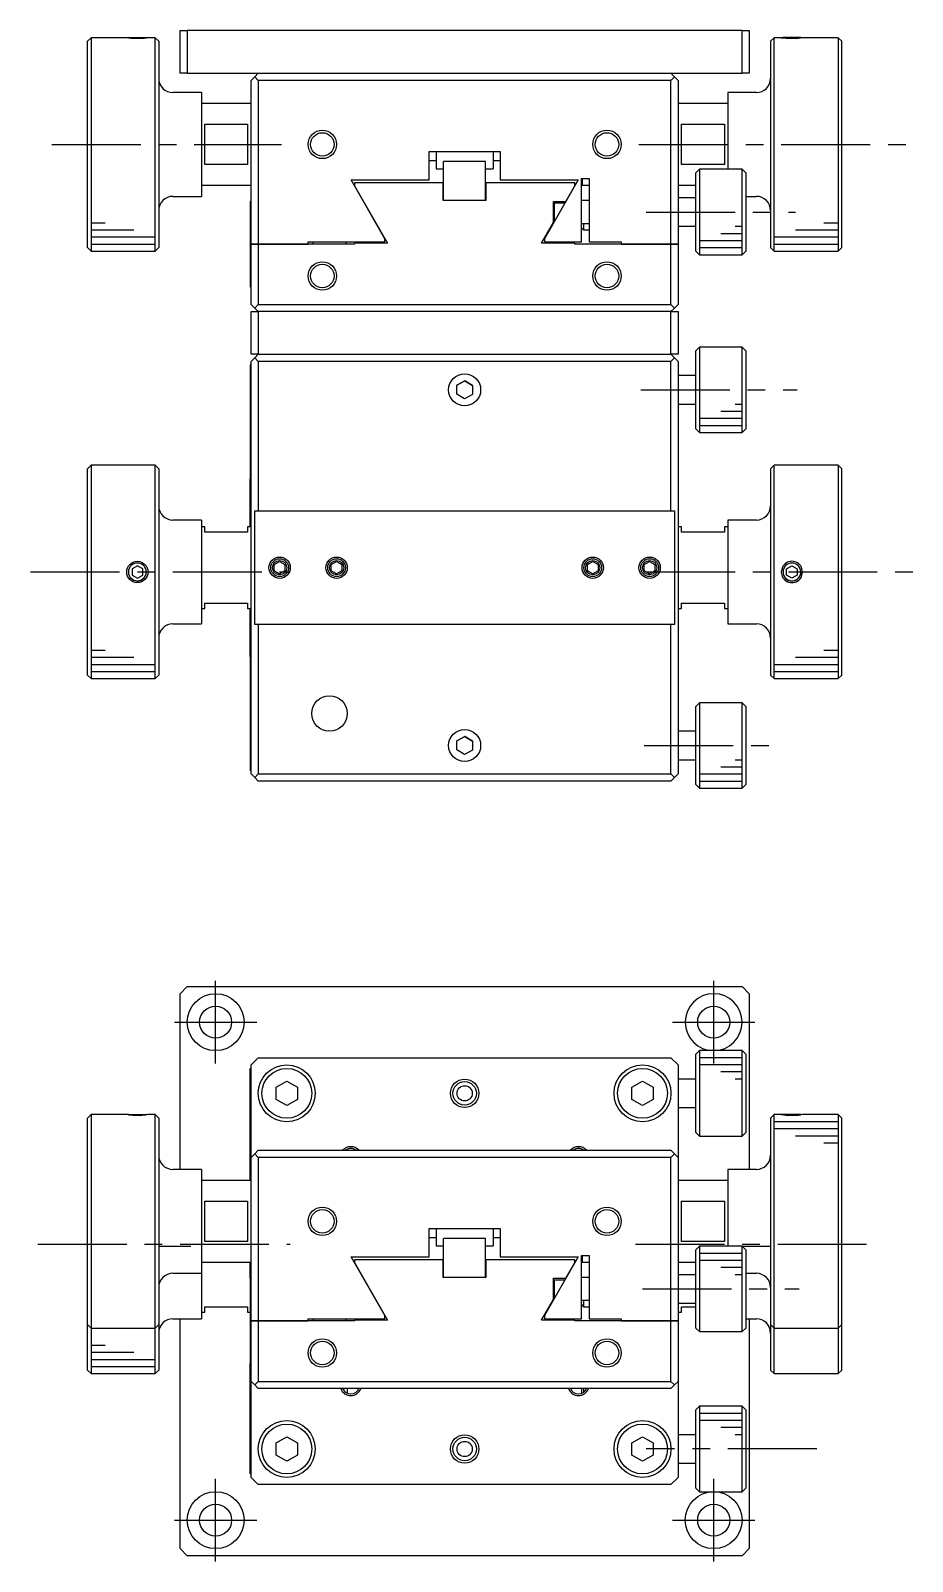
# Model space of a CAD drawing. Extents: x -78 to 403, y 26 to 392.
# Drawn here: x 42 to 165.9, y 176.3 to 391.5 of the extents above; entities that cross this region are included whole.
import ezdxf

# ---------------------------------------------------------------- set-up
doc = ezdxf.new("R2010")
doc.units = 0
doc.header["$LTSCALE"] = 10
doc.linetypes.add('CENTER', pattern=[2, 1.25, -0.25, 0.25, -0.25])
doc.layers.get('0').update_dxf_attribs({"linetype": 'CONTINUOUS'})
doc.layers.add('CENTER', color=1, linetype='CENTER')

msp = doc.modelspace()

# ---------------------------------------------------------------- linework, layer by layer
at = {"color": 7, "linetype": 'CONTINUOUS'}
for p, q in [((50.508909, 390.518389), (50.008909, 390.018389)), ((50.008909, 361.018389), (50.008909, 390.018389)), ((50.508909, 390.518389), (50.508909, 360.518389)), ((55.699696, 390.518389), (50.508909, 390.518389)), ((55.758909, 390.547995), (55.699696, 390.518389)), ((55.758909, 390.547995), (58.258909, 390.547995)), ((58.318121, 390.518389), (58.258909, 390.547995)), ((59.508909, 390.518389), (58.508904, 390.518389)), ((59.508909, 360.518389), (59.508909, 390.518389)), ((60.008909, 390.018389), (59.508909, 390.518389)), ((60.008909, 390.018389), (60.008909, 361.018389)), ((63.008909, 385.518389), (63.008909, 391.518389)), ((63.008909, 391.518389), (64.008909, 391.518389)), ((64.008909, 391.518389), (64.008909, 385.518389)), ((142.008909, 391.518389), (64.008909, 391.518389)), ((142.008909, 385.518389), (142.008909, 391.518389)), ((142.008909, 391.518389), (143.008909, 391.518389)), ((143.008909, 391.518389), (143.008909, 385.518389)), ((146.508909, 390.518389), (146.008909, 390.018389)), ((146.008909, 390.018389), (146.008909, 361.018389)), ((146.508909, 360.518389), (146.508909, 390.518389)), ((147.699696, 390.518389), (146.508909, 390.518389)), ((147.758909, 390.547995), (147.699696, 390.518389)), ((150.258909, 390.547995), (147.758909, 390.547995)), ((150.318121, 390.518389), (150.258909, 390.547995)), ((155.508909, 390.518389), (150.508904, 390.518389)), ((155.508909, 390.518389), (155.508909, 360.518389)), ((156.008909, 390.018389), (155.508909, 390.518389)), ((156.008909, 361.018389), (156.008909, 390.018389)), ((64.008909, 385.518389), (63.008909, 385.518389)), ((64.008909, 385.518389), (142.008909, 385.518389)), ((73.508909, 385.018389), (74.008909, 385.518389)), ((132.008909, 385.518389), (132.508909, 385.018389)), ((143.008909, 385.518389), (142.008909, 385.518389)), ((73.008909, 384.518389), (73.508909, 385.018389)), ((73.008909, 361.518389), (73.008909, 384.518389)), ((73.508909, 385.018389), (74.008909, 384.518389)), ((74.008909, 384.518389), (74.008909, 361.518389)), ((132.008909, 384.518389), (74.008909, 384.518389)), ((132.008909, 384.518389), (132.508909, 385.018389)), ((132.008909, 361.518389), (132.008909, 384.518389)), ((132.508909, 385.018389), (133.008909, 384.518389)), ((133.008909, 384.518389), (133.008909, 361.518389)), ((66.008909, 382.818389), (62.008909, 382.818389)), ((66.008909, 382.818389), (66.008909, 368.218389)), ((73.008909, 381.268389), (66.008909, 381.268389)), ((140.008909, 381.268389), (133.008909, 381.268389)), ((140.008909, 382.818389), (140.008909, 372.018389)), ((144.008909, 382.818389), (140.008909, 382.818389)), ((66.508909, 372.678935), (66.508909, 378.357843)), ((66.508909, 378.357843), (72.508909, 378.357843)), ((72.508909, 378.357843), (72.508909, 372.678935)), ((133.508909, 378.357843), (139.508909, 378.357843)), ((133.508909, 372.678935), (133.508909, 378.357843)), ((139.508909, 378.357843), (139.508909, 372.678935)), ((98.008909, 370.518389), (98.008909, 374.518389)), ((98.008909, 374.518389), (108.008909, 374.518389)), ((99.008909, 374.518389), (99.008909, 372.093389)), ((107.008909, 374.518389), (107.008909, 372.093389)), ((108.008909, 374.518389), (108.008909, 370.518389)), ((72.508909, 372.678935), (66.508909, 372.678935)), ((98.008909, 373.268389), (99.008909, 373.268389)), ((100.058909, 367.618389), (100.058909, 373.118389)), ((105.958909, 373.118389), (100.058909, 373.118389)), ((105.958909, 367.618389), (105.958909, 373.118389)), ((107.008909, 373.268389), (108.008909, 373.268389)), ((139.508909, 372.678935), (133.508909, 372.678935)), ((87.044807, 370.518389), (98.008909, 370.518389)), ((91.808909, 362.266723), (87.044807, 370.518389)), ((99.008909, 372.093389), (100.058909, 372.093389)), ((105.958909, 372.093389), (107.008909, 372.093389)), ((108.008909, 370.518389), (118.97301, 370.518389)), ((118.97301, 370.518389), (114.208909, 362.266723)), ((119.408909, 370.718389), (120.508909, 370.718389)), ((119.408909, 361.818389), (119.408909, 370.718389)), ((119.508909, 370.718389), (119.508909, 369.768389)), ((120.508909, 370.718389), (120.508909, 361.818389)), ((136.008909, 372.018389), (135.508909, 371.518389)), ((135.508909, 360.518389), (135.508909, 371.518389)), ((136.008909, 372.018389), (136.008909, 360.018389)), ((142.008909, 372.018389), (136.008909, 372.018389)), ((142.008909, 360.018738), (142.008909, 372.018389)), ((142.508909, 371.518389), (142.008909, 372.018389)), ((142.508909, 371.518389), (142.508909, 360.518709)), ((62.008909, 368.218389), (66.008909, 368.218389)), ((66.008909, 369.768389), (73.008909, 369.768389)), ((87.508909, 370.118389), (87.508909, 369.718313)), ((100.008909, 370.118389), (87.508909, 370.118389)), ((87.508909, 369.718313), (92.185402, 361.618389)), ((100.008909, 367.618389), (100.008909, 370.118389)), ((106.008909, 370.118389), (106.008909, 367.618389)), ((118.508909, 370.118389), (106.008909, 370.118389)), ((117.238782, 367.518389), (118.508909, 369.718313)), ((118.508909, 369.718313), (118.508909, 370.118389)), ((119.508909, 369.768389), (120.508909, 369.768389)), ((133.008909, 369.768389), (135.508909, 369.768389)), ((135.508909, 368.018389), (133.008928, 368.018389)), ((142.508909, 368.218389), (144.008909, 368.218389)), ((73.008909, 367.518389), (72.858909, 367.518389)), ((72.858909, 367.518389), (72.858909, 361.518389)), ((106.008909, 367.618389), (100.008909, 367.618389)), ((115.508909, 367.518389), (117.238782, 367.518389)), ((115.508909, 364.522161), (115.508909, 367.518389)), ((115.608909, 367.268389), (115.508909, 367.168389)), ((115.608909, 367.268389), (115.608909, 364.768389)), ((117.096622, 367.268389), (115.608909, 367.268389)), ((120.508909, 367.618389), (119.408909, 367.618389)), ((113.832415, 361.618389), (115.508909, 364.522161)), ((115.508909, 364.868389), (115.608909, 364.768389)), ((115.608909, 364.768389), (115.653246, 364.768389)), ((119.408909, 364.418389), (120.508909, 364.418389)), ((119.408909, 363.818389), (119.458909, 363.768389)), ((119.458909, 363.768389), (119.708909, 363.518389)), ((119.708909, 364.418389), (119.708909, 363.518389)), ((133.008928, 364.018389), (135.508909, 364.018389)), ((81.008909, 361.518389), (81.008909, 361.818389)), ((81.008909, 361.818389), (91.808909, 361.818389)), ((81.658909, 361.818389), (81.658909, 361.518389)), ((86.358909, 361.518389), (86.358909, 361.818389)), ((87.508909, 361.618389), (87.508909, 361.518389)), ((92.185402, 361.618389), (87.508909, 361.618389)), ((91.808909, 361.818389), (91.808909, 362.266723)), ((118.508909, 361.618389), (113.832415, 361.618389)), ((114.208909, 362.266723), (114.208909, 361.818389)), ((114.208909, 361.818389), (119.408909, 361.818389)), ((118.508909, 361.518389), (118.508909, 361.618389)), ((119.708909, 363.518389), (120.508889, 363.518389)), ((120.508909, 361.818389), (125.008909, 361.818389)), ((125.008909, 361.818389), (125.008909, 361.518389)), ((50.008909, 361.018389), (50.508909, 360.518389)), ((50.508909, 360.518389), (59.508909, 360.518389)), ((59.508909, 360.518389), (60.008909, 361.018389)), ((73.008909, 361.518389), (72.858909, 361.518389)), ((73.008909, 361.518389), (72.858909, 361.518389)), ((72.858909, 361.518389), (72.858909, 355.518389)), ((73.008909, 353.018389), (73.008909, 361.518389)), ((73.008909, 361.518389), (74.008909, 361.518389)), ((74.008909, 361.518389), (73.008909, 361.518389)), ((74.008909, 361.518389), (74.008909, 353.018389)), ((81.008909, 361.518389), (74.008909, 361.518389)), ((74.008909, 361.518389), (81.008909, 361.518389)), ((87.508909, 361.518389), (81.008909, 361.518389)), ((125.008909, 361.518389), (118.508909, 361.518389)), ((132.008909, 361.518389), (125.008909, 361.518389)), ((125.008909, 361.518389), (132.008909, 361.518389)), ((132.008909, 353.018389), (132.008909, 361.518389)), ((132.008909, 361.518389), (133.008909, 361.518389)), ((133.008909, 361.518389), (132.008909, 361.518389)), ((133.008909, 361.518389), (133.008909, 353.018389)), ((135.508909, 360.518389), (136.008909, 360.018389)), ((136.008909, 360.018389), (142.008909, 360.018389)), ((142.008909, 360.018389), (142.508909, 360.518389)), ((142.008909, 360.018389), (142.008909, 360.018738)), ((142.508909, 360.518709), (142.508909, 360.518389)), ((146.008909, 361.018389), (146.508909, 360.518389)), ((146.508909, 360.518389), (155.508909, 360.518389)), ((155.508909, 360.518389), (156.008909, 361.018389)), ((72.858909, 355.518389), (73.008909, 355.518389)), ((73.508909, 352.518389), (73.008909, 353.018389)), ((74.008909, 353.018389), (73.508909, 352.518389)), ((74.008909, 353.018389), (132.008909, 353.018389)), ((132.508909, 352.518389), (132.008909, 353.018389)), ((133.008909, 353.018389), (132.508909, 352.518389)), ((73.008909, 346.018389), (73.008909, 352.018389)), ((73.008909, 352.018389), (74.008909, 352.018389)), ((73.508909, 352.518389), (74.008909, 352.018389)), ((74.008909, 352.018389), (74.008909, 346.018389)), ((132.008909, 352.018389), (74.008909, 352.018389)), ((132.008909, 352.018389), (132.508909, 352.518389)), ((132.008909, 346.018389), (132.008909, 352.018389)), ((132.008909, 352.018389), (133.008909, 352.018389)), ((133.008909, 352.018389), (133.008909, 346.018389)), ((136.008909, 347.018389), (135.508909, 346.518389)), ((135.508909, 341.077751), (135.508909, 346.518389)), ((136.008909, 347.018389), (136.008909, 341.083148)), ((142.008909, 347.018389), (136.008909, 347.018389)), ((142.008909, 335.018389), (142.008909, 347.018389)), ((142.508909, 346.518389), (142.008909, 347.018389)), ((142.508909, 346.518389), (142.508909, 335.518389)), ((73.008909, 344.518389), (72.858909, 344.518389)), ((72.858909, 344.518389), (72.858909, 328.518389)), ((74.008909, 346.018389), (73.008909, 346.018389)), ((73.508909, 345.518389), (73.008909, 345.018389)), ((73.008909, 287.018389), (73.008909, 345.018389)), ((74.008909, 346.018389), (73.508909, 345.518389)), ((73.508909, 345.518389), (74.008909, 345.018389)), ((74.008909, 346.018389), (132.008909, 346.018389)), ((74.008909, 345.018389), (74.008909, 324.018389)), ((132.008909, 345.018389), (74.008909, 345.018389)), ((133.008909, 346.018389), (132.008909, 346.018389)), ((132.508909, 345.518389), (132.008909, 346.018389)), ((132.008909, 345.018389), (132.508909, 345.518389)), ((132.008909, 324.018389), (132.008909, 345.018389)), ((133.008909, 345.018389), (132.508909, 345.518389)), ((133.008909, 345.018389), (133.008909, 287.018389)), ((101.914705, 341.66341), (103.020412, 342.288507)), ((103.020412, 342.288507), (101.914705, 341.66341)), ((103.020412, 342.288507), (104.114615, 341.643486)), ((104.114615, 341.643486), (103.020412, 342.288507)), ((135.508909, 343.018389), (133.008928, 343.018389)), ((101.903202, 340.393292), (101.914705, 341.66341)), ((102.997405, 339.74827), (101.903202, 340.393292)), ((104.103112, 340.373367), (102.997405, 339.74827)), ((104.114615, 341.643486), (104.103112, 340.373367)), ((135.508909, 335.518389), (135.508909, 341.077751)), ((136.008909, 341.083148), (136.008909, 335.018389)), ((133.008928, 339.018389), (135.508909, 339.018389)), ((135.508909, 335.518389), (136.008909, 335.018389)), ((136.008909, 335.018389), (142.008909, 335.018389)), ((142.008909, 335.018389), (142.508909, 335.518389)), ((50.508909, 330.418389), (50.008909, 329.918389)), ((50.008909, 315.418389), (50.008909, 329.918389)), ((50.508909, 330.418389), (50.508909, 315.418389)), ((59.508909, 330.418389), (50.508909, 330.418389)), ((59.508909, 300.418389), (59.508909, 330.418389)), ((60.008909, 329.918389), (59.508909, 330.418389)), ((60.008909, 329.918389), (60.008909, 300.918389)), ((146.508909, 330.418389), (146.008909, 329.918389)), ((146.008909, 329.918389), (146.008909, 300.918389)), ((146.508909, 300.418389), (146.508909, 330.418389)), ((155.508909, 330.418389), (146.508909, 330.418389)), ((155.508909, 330.418389), (155.508909, 315.418389)), ((156.008909, 329.918389), (155.508909, 330.418389)), ((156.008909, 315.418389), (156.008909, 329.918389)), ((73.008909, 328.518389), (72.858909, 328.518389)), ((72.858909, 328.018389), (72.858909, 328.508389)), ((72.858909, 327.018389), (72.858909, 328.018389)), ((72.858909, 326.018389), (72.858909, 327.018389)), ((72.858909, 325.018389), (72.858909, 326.018389)), ((72.858909, 324.018389), (72.858909, 325.018389)), ((72.858909, 323.018389), (72.858909, 324.018389)), ((72.858909, 322.018389), (72.858909, 323.018389)), ((73.508909, 324.018389), (74.008909, 324.018389)), ((73.508909, 308.018389), (73.508909, 324.018389)), ((74.008909, 324.018389), (132.008909, 324.018389)), ((132.008909, 324.018389), (132.508909, 324.018389)), ((132.508909, 324.018389), (132.508909, 308.018389)), ((66.008909, 322.718389), (62.008909, 322.718389)), ((66.008909, 322.718389), (66.008909, 308.118389)), ((66.508909, 321.768389), (66.008909, 321.768389)), ((66.508909, 321.018389), (66.508909, 321.768389)), ((72.508909, 321.018389), (66.508909, 321.018389)), ((72.508909, 321.768389), (72.508909, 321.018389)), ((73.008909, 321.768389), (72.508909, 321.768389)), ((72.858909, 321.768389), (72.858909, 322.018389)), ((133.508909, 321.768389), (133.008909, 321.768389)), ((133.508909, 321.018389), (133.508909, 321.768389)), ((139.508909, 321.018389), (133.508909, 321.018389)), ((139.508909, 321.768389), (139.508909, 321.018389)), ((140.008909, 321.768389), (139.508909, 321.768389)), ((140.008909, 322.718389), (140.008909, 308.118389)), ((144.008909, 322.718389), (140.008909, 322.718389)), ((76.258909, 316.451402), (77.008909, 316.884414)), ((76.258909, 315.585376), (76.258909, 316.451402)), ((77.008909, 316.884414), (77.758909, 316.451402)), ((77.758909, 316.451402), (77.758909, 315.585376)), ((84.258909, 316.451402), (85.008909, 316.884414)), ((84.258909, 315.585376), (84.258909, 316.451402)), ((85.008909, 316.884414), (85.758909, 316.451402)), ((85.758909, 316.451402), (85.758909, 315.585376)), ((120.258909, 316.451402), (121.008909, 316.884414)), ((120.258909, 315.585376), (120.258909, 316.451402)), ((121.008909, 316.884414), (121.758909, 316.451402)), ((121.758909, 316.451402), (121.758909, 315.585376)), ((128.258909, 316.451402), (129.008909, 316.884414)), ((128.258909, 315.585376), (128.258909, 316.451402)), ((129.008909, 316.884414), (129.758909, 316.451402)), ((129.758909, 316.451402), (129.758909, 315.585376)), ((50.008909, 300.918389), (50.008909, 315.418389)), ((50.508909, 315.418389), (50.508909, 300.418389)), ((57.008909, 316.284414), (56.258909, 315.851402)), ((56.258909, 315.851402), (56.258909, 314.985376)), ((56.258909, 314.985376), (57.008909, 314.552363)), ((57.758909, 315.851402), (57.008909, 316.284414)), ((57.008909, 314.552363), (57.758909, 314.985376)), ((57.758909, 314.985376), (57.758909, 315.851402)), ((77.008909, 315.152363), (76.258909, 315.585376)), ((77.758909, 315.585376), (77.008909, 315.152363)), ((85.008909, 315.152363), (84.258909, 315.585376)), ((85.758909, 315.585376), (85.008909, 315.152363)), ((121.008909, 315.152363), (120.258909, 315.585376)), ((121.758909, 315.585376), (121.008909, 315.152363)), ((129.008909, 315.152363), (128.258909, 315.585376)), ((129.758909, 315.585376), (129.008909, 315.152363)), ((148.258909, 315.851402), (149.008909, 316.284414)), ((148.258909, 314.985376), (148.258909, 315.851402)), ((149.008909, 314.552363), (148.258909, 314.985376)), ((149.008909, 316.284414), (149.758909, 315.851402)), ((149.758909, 314.985376), (149.008909, 314.552363)), ((149.758909, 315.851402), (149.758909, 314.985376)), ((155.508909, 315.418389), (155.508909, 300.418389)), ((156.008909, 300.918389), (156.008909, 315.418389)), ((66.008909, 310.268389), (66.508909, 310.268389)), ((66.508909, 310.268389), (66.508909, 311.018389)), ((66.508909, 311.018389), (72.508909, 311.018389)), ((72.508909, 311.018389), (72.508909, 310.268389)), ((72.508909, 310.268389), (73.008909, 310.268389)), ((72.858909, 310.018389), (72.858909, 310.268389)), ((72.858909, 309.018389), (72.858909, 310.018389)), ((133.008909, 310.268389), (133.508909, 310.268389)), ((133.508909, 310.268389), (133.508909, 311.018389)), ((133.508909, 311.018389), (139.508909, 311.018389)), ((139.508909, 311.018389), (139.508909, 310.268389)), ((139.508909, 310.268389), (140.008909, 310.268389)), ((62.008909, 308.118389), (66.008909, 308.118389)), ((72.858909, 308.018389), (72.858909, 309.018389)), ((72.858909, 307.018389), (72.858909, 308.018389)), ((74.008909, 308.018389), (73.508909, 308.018389)), ((74.008909, 308.018389), (74.008909, 287.018389)), ((132.008909, 308.018389), (74.008909, 308.018389)), ((132.008909, 287.018389), (132.008909, 308.018389)), ((132.508909, 308.018389), (132.008909, 308.018389)), ((140.008909, 308.118389), (144.008909, 308.118389)), ((72.858909, 306.018389), (72.858909, 307.018389)), ((72.858909, 305.018389), (72.858909, 306.018389)), ((72.858909, 304.018389), (72.858909, 305.018389)), ((72.858909, 303.528389), (72.858909, 304.018389)), ((73.008909, 303.518389), (72.858909, 303.518389)), ((72.858909, 303.518389), (72.858909, 287.518389)), ((50.008909, 300.918389), (50.508909, 300.418389)), ((50.508909, 300.418389), (59.508909, 300.418389)), ((59.508909, 300.418389), (60.008909, 300.918389)), ((146.008909, 300.918389), (146.508909, 300.418389)), ((146.508909, 300.418389), (155.508909, 300.418389)), ((155.508909, 300.418389), (156.008909, 300.918389)), ((136.008909, 297.018389), (135.508909, 296.518389)), ((136.008909, 297.018389), (136.008909, 291.083148)), ((142.008909, 297.018389), (136.008909, 297.018389)), ((142.008909, 285.018389), (142.008909, 297.018389)), ((142.508909, 296.518389), (142.008909, 297.018389)), ((135.508909, 291.077751), (135.508909, 296.518389)), ((142.508909, 296.518389), (142.508909, 285.518389)), ((135.508909, 293.018389), (133.008928, 293.018389)), ((101.903202, 290.393292), (101.914705, 291.66341)), ((101.914705, 291.66341), (103.020412, 292.288507)), ((103.020412, 292.288507), (101.914705, 291.66341)), ((103.020412, 292.288507), (104.114615, 291.643486)), ((104.114615, 291.643486), (103.020412, 292.288507)), ((104.114615, 291.643486), (104.103112, 290.373367)), ((135.508909, 285.518389), (135.508909, 291.077751)), ((136.008909, 291.083148), (136.008909, 285.018389)), ((102.997405, 289.74827), (101.903202, 290.393292)), ((104.103112, 290.373367), (102.997405, 289.74827)), ((133.008928, 289.018389), (135.508909, 289.018389)), ((73.008909, 287.518389), (72.858909, 287.518389)), ((73.008909, 287.018389), (73.508909, 286.518389)), ((73.508909, 286.518389), (74.008909, 287.018389)), ((73.508909, 286.518389), (74.008909, 286.018389)), ((74.008909, 287.018389), (132.008909, 287.018389)), ((132.008909, 287.018389), (132.508909, 286.518389)), ((132.008909, 286.018389), (132.508909, 286.518389)), ((132.508909, 286.518389), (133.008909, 287.018389)), ((132.008909, 286.018389), (74.008909, 286.018389)), ((135.508909, 285.518389), (136.008909, 285.018389)), ((136.008909, 285.018389), (142.008909, 285.018389)), ((142.008909, 285.018389), (142.508909, 285.518389)), ((64.008909, 257.122812), (63.008909, 256.122812)), ((63.008909, 231.422812), (63.008909, 256.122812)), ((64.008909, 257.122812), (142.008909, 257.122812)), ((143.008909, 256.122812), (142.008909, 257.122812)), ((143.008909, 256.122812), (143.008909, 231.422812)), ((136.008909, 248.122812), (135.508909, 247.622812)), ((135.508909, 236.622812), (135.508909, 247.622812)), ((136.008909, 248.122812), (136.008909, 236.122812)), ((142.008909, 248.122812), (136.008909, 248.122812)), ((142.008909, 242.187571), (142.008909, 248.122812)), ((142.508909, 247.622812), (142.008909, 248.122812)), ((142.508909, 247.622812), (142.508909, 242.182174)), ((72.858909, 245.622812), (73.008909, 245.622812)), ((72.858909, 229.872812), (72.858909, 245.622812)), ((74.008909, 247.122812), (73.008909, 246.122812)), ((73.008909, 233.122812), (73.008909, 246.122812)), ((74.008909, 247.122812), (132.008909, 247.122812)), ((133.008909, 246.122812), (132.008909, 247.122812)), ((133.008909, 246.122812), (133.008909, 233.122812)), ((76.508909, 242.988837), (78.008909, 243.854863)), ((78.008909, 243.854863), (79.508909, 242.988837)), ((126.508909, 242.988837), (128.008909, 243.854863)), ((128.008909, 243.854863), (129.508909, 242.988837)), ((135.508909, 244.122812), (133.008928, 244.122812)), ((76.508909, 241.256787), (76.508909, 242.988837)), ((78.008909, 240.390761), (76.508909, 241.256787)), ((79.508909, 241.256787), (78.008909, 240.390761)), ((79.508909, 242.988837), (79.508909, 241.256787)), ((126.508909, 241.256787), (126.508909, 242.988837)), ((128.008909, 240.390761), (126.508909, 241.256787)), ((129.508909, 241.256787), (128.008909, 240.390761)), ((129.508909, 242.988837), (129.508909, 241.256787)), ((142.008909, 236.122812), (142.008909, 242.187571)), ((142.508909, 242.182174), (142.508909, 236.622812)), ((50.508909, 239.122812), (50.008909, 238.622812)), ((50.508909, 239.122812), (50.508909, 209.122812)), ((55.699696, 239.122812), (50.508909, 239.122812)), ((55.758909, 239.152418), (55.699696, 239.122812)), ((55.758909, 239.152418), (58.258909, 239.152418)), ((58.318121, 239.122812), (58.258909, 239.152418)), ((59.508909, 239.122812), (58.508904, 239.122812)), ((59.508909, 209.122812), (59.508909, 239.122812)), ((60.008909, 238.622812), (59.508909, 239.122812)), ((133.008928, 240.122812), (135.508909, 240.122812)), ((146.508909, 239.122812), (146.008909, 238.622812)), ((146.508909, 209.122812), (146.508909, 239.122812)), ((147.699696, 239.122812), (146.508909, 239.122812)), ((147.758909, 239.152418), (147.699696, 239.122812)), ((150.258909, 239.152418), (147.758909, 239.152418)), ((150.318121, 239.122812), (150.258909, 239.152418)), ((155.508909, 239.122812), (150.508904, 239.122812)), ((155.508909, 239.122812), (155.508909, 209.122812)), ((156.008909, 238.622812), (155.508909, 239.122812)), ((50.008909, 209.622812), (50.008909, 238.622812)), ((60.008909, 238.622812), (60.008909, 209.622812)), ((146.008909, 238.622812), (146.008909, 209.622812)), ((156.008909, 209.622812), (156.008909, 238.622812)), ((135.508909, 236.622812), (136.008909, 236.122812)), ((136.008909, 236.122812), (142.008909, 236.122812)), ((142.008909, 236.122812), (142.508909, 236.622812)), ((50.508909, 232.722812), (50.508909, 209.122812)), ((59.508909, 227.622812), (59.508909, 232.722812)), ((73.008909, 233.122812), (73.508909, 233.622812)), ((73.008909, 210.122812), (73.008909, 233.122812)), ((73.508909, 233.622812), (74.008909, 234.122812)), ((73.508909, 233.622812), (74.008909, 233.122812)), ((74.008909, 234.122812), (132.008909, 234.122812)), ((74.008909, 233.122812), (74.008909, 210.122812)), ((132.008909, 233.122812), (74.008909, 233.122812)), ((86.508909, 234.268456), (86.508909, 234.122812)), ((119.408909, 234.307084), (119.408909, 234.122812)), ((119.708909, 234.158428), (119.708909, 234.122812)), ((132.008909, 234.122812), (132.508909, 233.622812)), ((132.008909, 233.122812), (132.508909, 233.622812)), ((132.008909, 210.122812), (132.008909, 233.122812)), ((132.508909, 233.622812), (133.008909, 233.122812)), ((133.008909, 233.122812), (133.008909, 210.122812)), ((146.508909, 227.622812), (146.508909, 232.722812)), ((155.508909, 232.722812), (155.508909, 209.122812)), ((66.008909, 231.422812), (62.008909, 231.422812)), ((66.008909, 231.422812), (66.008909, 216.822812)), ((140.008909, 231.422812), (140.008909, 220.622812)), ((144.008909, 231.422812), (140.008909, 231.422812)), ((73.008909, 229.872812), (66.008909, 229.872812)), ((140.008909, 229.872812), (133.008909, 229.872812)), ((66.508909, 226.962266), (72.508909, 226.962266)), ((66.508909, 221.283358), (66.508909, 226.962266)), ((72.508909, 226.962266), (72.508909, 221.283358)), ((133.508909, 221.283358), (133.508909, 226.962266)), ((133.508909, 226.962266), (139.508909, 226.962266)), ((139.508909, 226.962266), (139.508909, 221.283358)), ((98.008909, 223.122812), (108.008909, 223.122812)), ((98.008909, 219.122812), (98.008909, 223.122812)), ((98.008909, 221.872812), (99.008909, 221.872812)), ((99.008909, 223.122812), (99.008909, 220.697812)), ((100.058909, 216.222812), (100.058909, 221.722812)), ((105.958909, 221.722812), (100.058909, 221.722812)), ((105.958909, 216.222812), (105.958909, 221.722812)), ((107.008909, 223.122812), (107.008909, 220.697812)), ((107.008909, 221.872812), (108.008909, 221.872812)), ((108.008909, 223.122812), (108.008909, 219.122812)), ((59.508909, 217.722812), (59.508909, 220.622812)), ((60.008909, 220.622812), (64.508909, 220.622812)), ((72.508909, 221.283358), (66.508909, 221.283358)), ((99.008909, 220.697812), (100.058909, 220.697812)), ((105.958909, 220.697812), (107.008909, 220.697812)), ((139.508909, 221.283358), (133.508909, 221.283358)), ((136.008909, 220.622812), (135.508909, 220.122812)), ((135.508909, 209.122812), (135.508909, 220.122812)), ((136.008909, 220.622812), (136.008909, 208.622812)), ((142.008909, 220.622812), (136.008909, 220.622812)), ((142.008909, 208.623161), (142.008909, 220.622812)), ((142.508909, 220.122812), (142.008909, 220.622812)), ((142.008909, 220.622812), (146.008909, 220.622812)), ((142.508909, 220.122812), (142.508909, 209.123132)), ((146.508909, 217.722812), (146.508909, 220.622812)), ((59.508909, 209.122812), (59.508909, 217.722812)), ((66.008909, 218.372812), (73.008909, 218.372812)), ((72.858909, 216.122812), (72.858909, 218.372812)), ((87.044807, 219.122812), (98.008909, 219.122812)), ((91.808909, 210.871146), (87.044807, 219.122812)), ((87.508909, 218.722812), (87.508909, 218.322736)), ((100.008909, 218.722812), (87.508909, 218.722812)), ((87.508909, 218.322736), (92.185402, 210.222812)), ((100.008909, 216.222812), (100.008909, 218.722812)), ((106.008909, 218.722812), (106.008909, 216.222812)), ((118.508909, 218.722812), (106.008909, 218.722812)), ((108.008909, 219.122812), (118.97301, 219.122812)), ((118.97301, 219.122812), (114.208909, 210.871146)), ((117.238782, 216.122812), (118.508909, 218.322736)), ((118.508909, 218.322736), (118.508909, 218.722812)), ((119.408909, 219.322812), (120.508909, 219.322812)), ((119.408909, 210.422812), (119.408909, 219.322812)), ((119.508909, 219.322812), (119.508909, 218.372812)), ((119.508909, 218.372812), (120.508909, 218.372812)), ((120.508909, 219.322812), (120.508909, 210.422812)), ((133.008909, 218.372812), (135.508909, 218.372812)), ((146.508909, 209.122812), (146.508909, 217.722812)), ((62.008909, 216.822812), (66.008909, 216.822812)), ((66.008909, 216.822812), (66.008909, 210.422812)), ((73.008909, 216.122812), (72.858909, 216.122812)), ((72.858909, 216.122812), (72.858909, 210.122812)), ((106.008909, 216.222812), (100.008909, 216.222812)), ((115.508909, 216.122812), (117.238782, 216.122812)), ((115.508909, 213.126584), (115.508909, 216.122812)), ((115.608909, 215.872812), (115.508909, 215.772812)), ((115.608909, 215.872812), (115.608909, 213.372812)), ((117.096622, 215.872812), (115.608909, 215.872812)), ((120.508909, 216.222812), (119.408909, 216.222812)), ((135.508909, 216.622812), (133.008928, 216.622812)), ((142.508909, 216.822812), (144.008909, 216.822812)), ((113.832415, 210.222812), (115.508909, 213.126584)), ((115.508909, 213.472812), (115.608909, 213.372812)), ((115.608909, 213.372812), (115.653246, 213.372812)), ((66.008909, 211.372812), (66.508909, 211.372812)), ((66.508909, 211.372812), (66.508909, 212.122812)), ((66.508909, 212.122812), (72.508909, 212.122812)), ((72.508909, 212.122812), (72.508909, 211.372812)), ((72.508909, 211.372812), (72.858909, 211.372812)), ((119.408909, 213.022812), (120.508909, 213.022812)), ((119.408909, 212.422812), (119.458909, 212.372812)), ((119.458909, 212.372812), (119.708909, 212.122812)), ((119.708909, 213.022812), (119.708909, 212.122812)), ((119.708909, 212.122812), (120.508889, 212.122812)), ((133.008909, 211.372812), (133.508909, 211.372812)), ((133.008928, 212.622812), (135.508909, 212.622812)), ((133.508909, 211.372812), (133.508909, 212.122812)), ((133.508909, 212.122812), (135.508909, 212.122812)), ((50.008909, 203.222812), (50.008909, 209.622812)), ((50.008909, 209.622812), (50.508909, 209.122812)), ((50.508909, 209.122812), (50.508909, 202.722812)), ((50.508909, 209.122812), (59.508909, 209.122812)), ((59.508909, 209.122812), (60.008909, 209.622812)), ((59.508909, 202.722812), (59.508909, 209.122812)), ((60.008909, 209.622812), (60.008909, 203.222812)), ((62.008909, 210.422812), (66.008909, 210.422812)), ((63.008909, 178.122812), (63.008909, 210.422812)), ((73.008909, 210.122812), (72.858909, 210.122812)), ((73.008909, 210.122812), (72.858909, 210.122812)), ((72.858909, 210.122812), (72.858909, 204.122812)), ((73.008909, 201.622812), (73.008909, 210.122812)), ((73.008909, 210.122812), (74.008909, 210.122812)), ((74.008909, 210.122812), (73.008909, 210.122812)), ((74.008909, 210.122812), (74.008909, 201.622812)), ((81.008909, 210.122812), (74.008909, 210.122812)), ((74.008909, 210.122812), (81.008909, 210.122812)), ((81.008909, 210.422812), (91.808909, 210.422812)), ((81.008909, 210.122812), (81.008909, 210.422812)), ((87.508909, 210.122812), (81.008909, 210.122812)), ((81.658909, 210.422812), (81.658909, 210.122812)), ((86.358909, 210.122812), (86.358909, 210.422812)), ((87.508909, 210.222812), (87.508909, 210.122812)), ((92.185402, 210.222812), (87.508909, 210.222812)), ((91.808909, 210.422812), (91.808909, 210.871146)), ((118.508909, 210.222812), (113.832415, 210.222812)), ((114.208909, 210.871146), (114.208909, 210.422812)), ((114.208909, 210.422812), (119.408909, 210.422812)), ((118.508909, 210.122812), (118.508909, 210.222812)), ((125.008909, 210.122812), (118.508909, 210.122812)), ((120.508909, 210.422812), (125.008909, 210.422812)), ((125.008909, 210.422812), (125.008909, 210.122812)), ((132.008909, 210.122812), (125.008909, 210.122812)), ((125.008909, 210.122812), (132.008909, 210.122812)), ((132.008909, 201.622812), (132.008909, 210.122812)), ((132.008909, 210.122812), (133.008909, 210.122812)), ((133.008909, 210.122812), (132.008909, 210.122812)), ((133.008909, 210.122812), (133.008909, 201.622812)), ((135.508909, 209.122812), (136.008909, 208.622812)), ((142.008909, 208.622812), (142.508909, 209.122812)), ((142.508909, 210.422812), (144.008909, 210.422812)), ((142.508909, 209.123132), (142.508909, 209.122812)), ((143.008909, 210.422812), (143.008909, 178.122812)), ((146.008909, 209.622812), (146.008909, 203.222812)), ((146.008909, 209.622812), (146.508909, 209.122812)), ((146.508909, 202.722812), (146.508909, 209.122812)), ((146.508909, 209.122812), (155.508909, 209.122812)), ((155.508909, 209.122812), (156.008909, 209.622812)), ((155.508909, 209.122812), (155.508909, 202.722812)), ((156.008909, 203.222812), (156.008909, 209.622812)), ((136.008909, 208.622812), (142.008909, 208.622812)), ((142.008909, 208.622812), (142.008909, 208.623161)), ((50.008909, 203.222812), (50.508909, 202.722812)), ((50.508909, 202.722812), (59.508909, 202.722812)), ((59.508909, 202.722812), (60.008909, 203.222812)), ((72.858909, 204.122812), (73.008909, 204.122812)), ((72.858909, 188.622812), (72.858909, 204.122812)), ((146.008909, 203.222812), (146.508909, 202.722812)), ((146.508909, 202.722812), (155.508909, 202.722812)), ((155.508909, 202.722812), (156.008909, 203.222812)), ((73.008909, 188.122812), (73.008909, 201.622812)), ((73.508909, 201.122812), (73.008909, 201.622812)), ((74.008909, 201.622812), (73.508909, 201.122812)), ((73.508909, 201.122812), (74.008909, 200.622812)), ((74.008909, 201.622812), (132.008909, 201.622812)), ((132.008909, 200.622812), (74.008909, 200.622812)), ((86.508909, 200.622812), (86.508909, 199.977168)), ((119.408909, 200.622812), (119.408909, 199.93854)), ((119.708909, 200.622812), (119.708909, 200.087196)), ((132.508909, 201.122812), (132.008909, 201.622812)), ((132.008909, 200.622812), (132.508909, 201.122812)), ((133.008909, 201.622812), (132.508909, 201.122812)), ((133.008909, 201.622812), (133.008909, 188.122812)), ((136.008909, 198.122812), (135.508909, 197.622812)), ((136.008909, 198.122812), (136.008909, 186.122812)), ((142.008909, 198.122812), (136.008909, 198.122812)), ((142.008909, 192.187571), (142.008909, 198.122812)), ((142.508909, 197.622812), (142.008909, 198.122812)), ((135.508909, 186.622812), (135.508909, 197.622812)), ((142.508909, 197.622812), (142.508909, 192.182174)), ((76.508909, 192.988837), (78.008909, 193.854863)), ((78.008909, 193.854863), (79.508909, 192.988837)), ((126.508909, 192.988837), (128.008909, 193.854863)), ((128.008909, 193.854863), (129.508909, 192.988837)), ((135.508909, 194.122812), (133.008928, 194.122812)), ((76.508909, 191.256787), (76.508909, 192.988837)), ((79.508909, 192.988837), (79.508909, 191.256787)), ((126.508909, 191.256787), (126.508909, 192.988837)), ((129.508909, 192.988837), (129.508909, 191.256787)), ((142.008909, 186.122812), (142.008909, 192.187571)), ((142.508909, 192.182174), (142.508909, 186.622812)), ((78.008909, 190.390761), (76.508909, 191.256787)), ((79.508909, 191.256787), (78.008909, 190.390761)), ((128.008909, 190.390761), (126.508909, 191.256787)), ((129.508909, 191.256787), (128.008909, 190.390761)), ((133.008928, 190.122812), (135.508909, 190.122812)), ((73.008909, 188.622812), (72.858909, 188.622812)), ((73.008909, 188.122812), (74.008909, 187.122812)), ((132.008909, 187.122812), (133.008909, 188.122812)), ((132.008909, 187.122812), (74.008909, 187.122812)), ((135.508909, 186.622812), (136.008909, 186.122812)), ((136.008909, 186.122812), (142.008909, 186.122812)), ((142.008909, 186.122812), (142.508909, 186.622812)), ((63.008909, 178.122812), (64.008909, 177.122812)), ((142.008909, 177.122812), (64.008909, 177.122812)), ((142.008909, 177.122812), (143.008909, 178.122812))]:
    msp.add_line(p, q, dxfattribs=at)
at = {"color": 3, "linetype": 'CONTINUOUS'}
for p, q in [((55.757072, 390.495609), (55.508914, 390.518389)), ((58.508904, 390.518389), (58.275016, 390.496808)), ((150.262613, 390.495765), (150.221039, 390.492342)), ((150.508904, 390.518389), (150.262613, 390.495765)), ((50.508909, 364.518389), (52.508909, 364.518389)), ((141.008909, 364.018389), (142.008909, 364.018389)), ((153.508909, 364.518389), (155.508909, 364.518389)), ((50.508909, 363.518389), (56.508909, 363.518389)), ((50.508909, 362.518389), (59.508909, 362.518389)), ((136.008909, 362.018389), (142.008909, 362.018389)), ((139.008909, 363.018389), (142.008909, 363.018389)), ((146.508909, 362.518389), (155.508909, 362.518389)), ((149.508909, 363.518389), (155.508909, 363.518389)), ((50.508909, 361.518389), (59.508909, 361.518389)), ((136.008909, 361.018389), (142.008909, 361.018389)), ((146.508909, 361.518389), (155.508909, 361.518389)), ((139.008909, 338.018389), (142.008909, 338.018389)), ((141.008909, 339.018389), (142.008909, 339.018389)), ((136.008909, 337.018389), (142.008909, 337.018389)), ((136.008909, 336.018389), (142.008909, 336.018389)), ((147.519132, 315.593219), (147.508909, 315.418389)), ((147.508909, 315.418389), (147.646895, 314.789964)), ((147.666698, 316.088068), (147.519132, 315.593219)), ((150.508853, 315.405444), (150.348852, 316.092593)), ((150.360909, 314.768701), (150.508853, 315.405444)), ((50.508909, 304.418389), (52.508909, 304.418389)), ((153.508909, 304.418389), (155.508909, 304.418389)), ((50.508909, 303.418389), (56.508909, 303.418389)), ((50.508909, 302.418389), (59.508909, 302.418389)), ((50.508909, 301.418389), (59.508909, 301.418389)), ((146.508909, 302.418389), (155.508909, 302.418389)), ((146.508909, 301.418389), (155.508909, 301.418389)), ((149.508909, 303.418389), (155.508909, 303.418389)), ((141.008909, 289.018389), (142.008909, 289.018389)), ((136.008909, 287.018389), (142.008909, 287.018389)), ((139.008909, 288.018389), (142.008909, 288.018389)), ((136.008909, 286.018389), (142.008909, 286.018389)), ((142.008909, 247.122812), (136.008909, 247.122812)), ((142.008909, 246.122812), (136.008909, 246.122812)), ((142.008909, 245.122812), (139.008909, 245.122812)), ((142.008909, 244.122812), (141.008909, 244.122812)), ((55.756858, 239.10005), (55.508914, 239.122812)), ((58.508904, 239.122812), (58.246392, 239.098839)), ((150.508904, 239.122812), (150.260827, 239.100039)), ((155.508909, 238.122812), (146.508909, 238.122812)), ((155.508909, 237.122812), (146.508909, 237.122812)), ((155.508909, 236.122812), (149.508909, 236.122812)), ((155.508909, 235.122812), (153.508909, 235.122812)), ((142.008909, 219.622812), (136.008909, 219.622812)), ((142.008909, 218.622812), (136.008909, 218.622812)), ((142.008909, 217.622812), (139.008909, 217.622812)), ((142.008909, 216.622812), (141.008909, 216.622812)), ((50.508909, 206.722812), (52.508909, 206.722812)), ((50.508909, 205.722812), (56.508909, 205.722812)), ((50.508909, 204.722812), (59.508909, 204.722812)), ((50.508909, 203.722812), (59.508909, 203.722812)), ((142.008909, 197.122812), (136.008909, 197.122812)), ((142.008909, 196.122812), (136.008909, 196.122812)), ((142.008909, 195.122812), (139.008909, 195.122812)), ((142.008909, 194.122812), (141.008909, 194.122812))]:
    msp.add_line(p, q, dxfattribs=at)
for centre, radius in [((83.008909, 375.518389), 2), ((123.008909, 375.518389), 2), ((83.008909, 357.018389), 2), ((123.008909, 357.018389), 2), ((57.008856, 315.418126), 1.499947), ((77.008909, 316.018389), 1.5), ((85.008909, 316.018389), 1.5), ((121.008909, 316.018389), 1.5), ((129.008909, 316.018389), 1.5), ((103.008909, 242.122812), 2), ((83.008909, 224.122812), 2), ((123.008909, 224.122812), 2), ((83.008909, 205.622812), 2), ((123.008909, 205.622812), 2), ((103.008909, 192.122812), 2)]:
    msp.add_circle(centre, radius, dxfattribs=at)
at = {"color": 7, "linetype": 'CONTINUOUS'}
for centre, radius in [((83.008909, 375.518389), 1.65), ((123.008909, 375.518389), 1.65), ((83.008909, 357.018389), 1.65), ((123.008909, 357.018389), 1.65), ((103.008909, 341.018389), 2.25), ((77.008909, 316.018389), 1.25), ((77.008909, 316.018389), 1), ((85.008909, 316.018389), 1.25), ((85.008909, 316.018389), 1), ((121.008909, 316.018389), 1.25), ((121.008909, 316.018389), 1), ((129.008909, 316.018389), 1.25), ((129.008909, 316.018389), 1), ((84.008909, 295.518389), 2.5), ((103.008909, 291.018389), 2.25), ((68.008909, 252.122812), 4), ((68.008909, 252.122812), 2.25), ((138.008909, 252.122812), 2.25), ((78.008909, 242.122812), 4), ((78.008909, 242.122812), 3.5), ((128.008909, 242.122812), 4), ((128.008909, 242.122812), 3.5), ((103.008909, 242.122812), 1.65), ((103.008909, 242.122812), 1.075), ((83.008909, 224.122812), 1.65), ((123.008909, 224.122812), 1.65), ((83.008909, 205.622812), 1.65), ((123.008909, 205.622812), 1.65), ((78.008909, 192.122812), 4), ((128.008909, 192.122812), 4), ((78.008909, 192.122812), 3.5), ((103.008909, 192.122812), 1.65), ((128.008909, 192.122812), 3.5), ((103.008909, 192.122812), 1.075), ((68.008909, 182.122812), 4), ((138.008909, 182.122812), 4), ((68.008909, 182.122812), 2.25), ((138.008909, 182.122812), 2.25)]:
    msp.add_circle(centre, radius, dxfattribs=at)
at = {"color": 3, "linetype": 'CONTINUOUS'}
for centre, radius, start, end in [((57.008934, 405.421373), 14.978171, 265.205679, 274.848911), ((149.008341, 405.433233), 14.990025, 264.259198, 274.640334), ((57.008909, 315.418389), 1.25, 0, 180), ((149.008909, 315.418322), 1.50003, 26.711916, 153.48139), ((149.008909, 315.418389), 1.25, 0, 180), ((57.008909, 315.418389), 1.25, 180, 0), ((149.00891, 315.418567), 1.500076, 204.774468, 334.327777), ((149.008909, 315.418389), 1.25, 180, 354.126005), ((149.008909, 315.418389), 1.25, 354.126005, 0), ((57.008886, 254.030145), 14.9825, 265.206426, 274.737844), ((149.008409, 254.039636), 14.992003, 264.259697, 274.792024), ((87.008909, 233.122812), 1.5, 41.810315, 138.189685), ((119.008909, 233.122812), 1.5, 41.810315, 138.189685), ((87.008909, 201.122812), 1.5, 199.471221, 340.528779), ((119.008909, 201.122812), 1.5, 199.471221, 340.528779)]:
    msp.add_arc(centre, radius, start, end, dxfattribs=at)
at = {"color": 7, "linetype": 'CONTINUOUS'}
for centre, radius, start, end in [((62.008909, 384.818389), 2, 180, 270), ((144.008909, 384.818389), 2, 270, 0), ((62.008909, 366.218389), 2, 90, 180), ((144.008909, 366.218389), 2, 0, 90), ((62.008909, 324.718389), 2, 180, 270), ((144.008909, 324.718389), 2, 270, 0), ((57.008909, 315.418389), 1.25, 0, 180), ((149.008909, 315.418389), 1.5, 26.841073, 153.163553), ((149.008909, 315.418389), 1.25, 0, 180), ((57.008909, 315.418389), 1.25, 180, 185.873995), ((57.008909, 315.418389), 1.25, 185.873995, 196.950835), ((57.008909, 315.418389), 1.25, 196.950835, 0), ((149.008909, 315.418389), 1.5, 206.830874, 333.164303), ((149.008909, 315.418389), 1.25, 180, 343.049165), ((149.008909, 315.418389), 1.25, 343.049165, 354.126005), ((149.008909, 315.418389), 1.25, 354.126005, 0), ((62.008909, 306.118389), 2, 90, 180), ((144.008909, 306.118389), 2, 0, 90), ((138.008909, 252.122812), 4, 90, 270), ((138.008909, 252.122812), 4, 270, 90), ((62.008909, 233.422812), 2, 180, 270), ((87.008909, 233.122812), 1.25, 53.130102, 126.869898), ((119.008909, 233.122812), 1.25, 53.130102, 126.869898), ((144.008909, 233.422812), 2, 270, 0), ((62.008909, 214.822812), 2, 90, 180), ((144.008909, 214.822812), 2, 0, 90), ((62.008909, 208.422812), 2, 90, 180), ((144.008909, 208.422812), 2, 0, 90), ((87.008909, 201.122812), 1.25, 203.578178, 336.421822), ((119.008909, 201.122812), 1.25, 203.578178, 336.421822)]:
    msp.add_arc(centre, radius, start, end, dxfattribs=at)
at = {"layer": 'CENTER', "color": 1, "linetype": 'CENTER'}
for p, q in [((45.008909, 375.518389), (77.258909, 375.518389)), ((127.508909, 375.518389), (165.508909, 375.518389)), ((128.508909, 366.018389), (149.508909, 366.018389)), ((127.758909, 341.018389), (149.758909, 341.018389)), ((42.008909, 315.418389), (78.508909, 315.418389)), ((128.508909, 315.418389), (166.508909, 315.418389)), ((128.258909, 291.018389), (148.258909, 291.018389)), ((68.008909, 246.322812), (68.008909, 257.922812)), ((138.008909, 246.322812), (138.008909, 257.922812)), ((62.208909, 252.122812), (73.808909, 252.122812)), ((132.208909, 252.122812), (143.808909, 252.122812)), ((43.008909, 220.922812), (78.508909, 220.922812)), ((127.008909, 220.922812), (160.758909, 220.922812)), ((128.008909, 214.622812), (150.008909, 214.622812)), ((152.508909, 192.122812), (128.508909, 192.122812)), ((68.008909, 176.322812), (68.008909, 187.922812)), ((138.008909, 176.322812), (138.008909, 187.922812)), ((62.208909, 182.122812), (73.808909, 182.122812)), ((132.208909, 182.122812), (143.808909, 182.122812))]:
    msp.add_line(p, q, dxfattribs=at)

doc.saveas('drawing.dxf')
